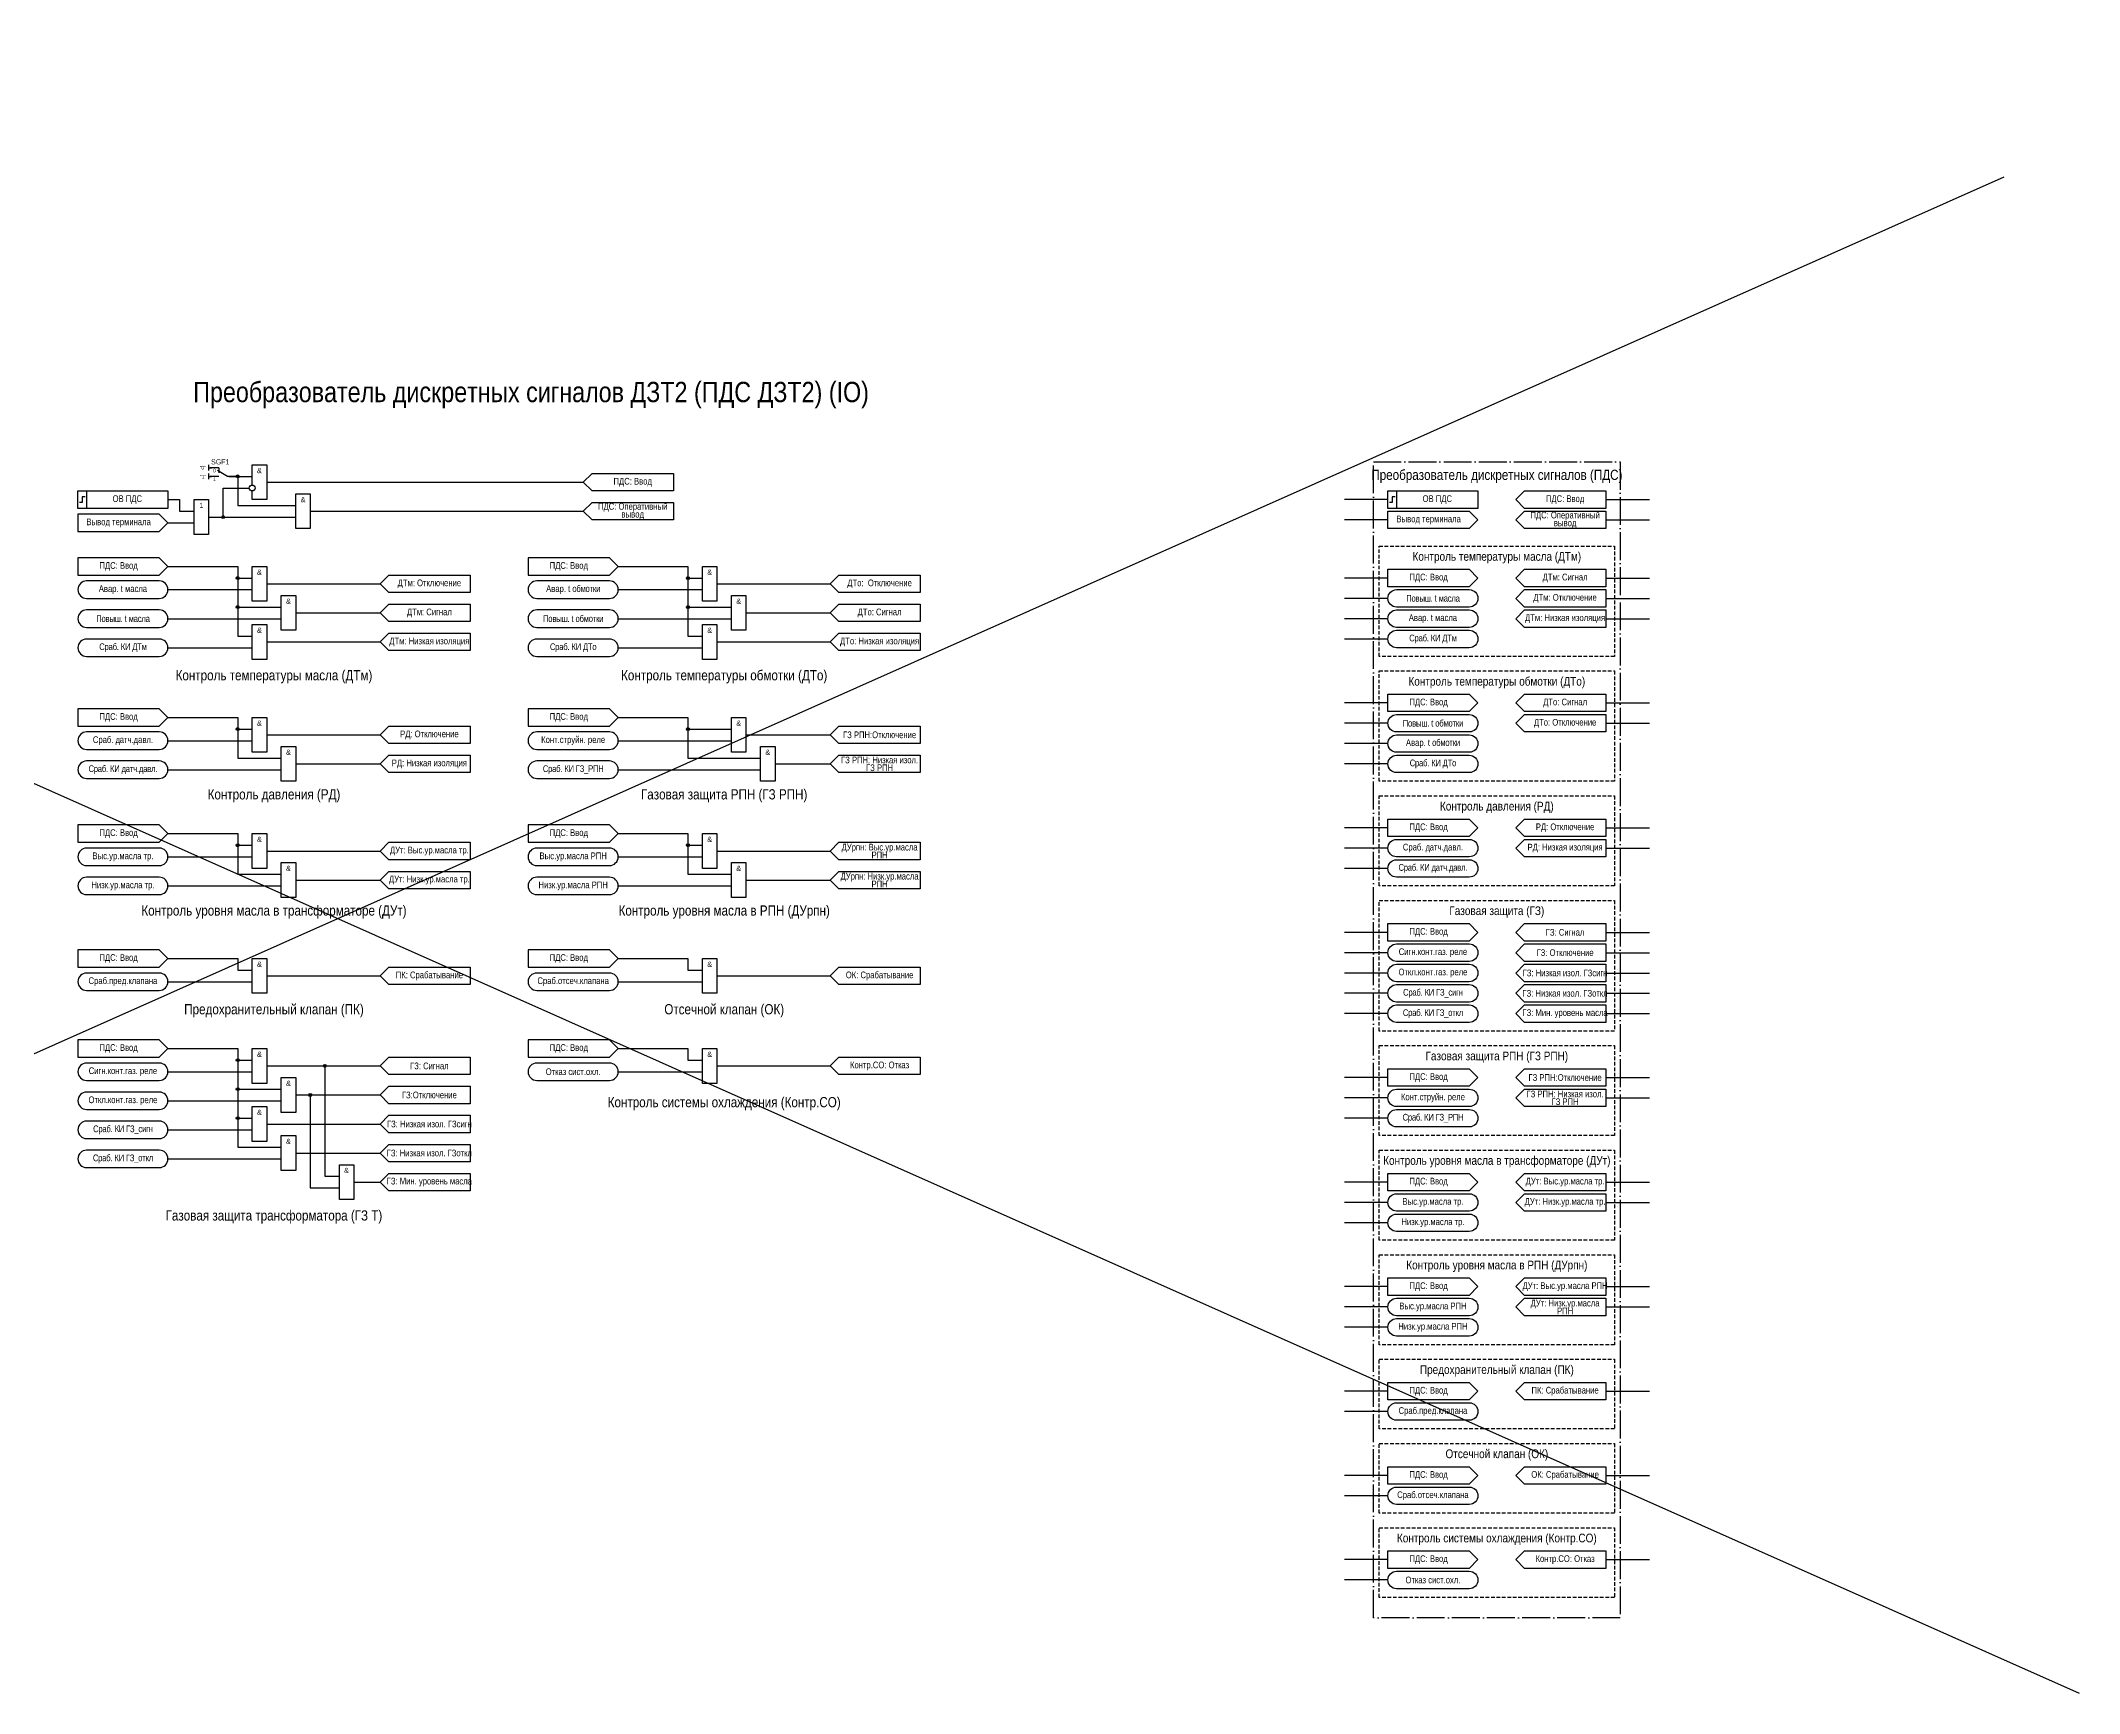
# Model space of a CAD drawing. Header units: millimetres. Extents: x -3652 to 418, y -8 to 1224.
# Drawn here: x -3075 to -2373, y 655 to 1224 of the extents above; entities that cross this region are included whole.
import ezdxf
from ezdxf.enums import TextEntityAlignment as Align

# ---------------------------------------------------------------- set-up
doc = ezdxf.new("R2010")
doc.units = ezdxf.units.MM
doc.linetypes.add('ACAD_ISO04W100', pattern=[30, 24, -3, 0, -3])
doc.linetypes.add('штриховая2', pattern=[0.375, 0.25, -0.125])
doc.layers.add('TEXT', color=7, linetype='Continuous', lineweight=25)
doc.layers.add('Основная', color=7, linetype='Continuous')
doc.styles.add('2.5_Gost_RD', font='ARIALN.TTF', dxfattribs={"height": 2.5})
doc.styles.add('3.5_Gost_RD', font='ARIALN.TTF', dxfattribs={"height": 3.5})
doc.styles.add('Вывод', font='ARIALN.TTF', dxfattribs={"height": 2.5})
doc.styles.add('Компонент', font='ARIALN.TTF', dxfattribs={"height": 3.5})

# ---------------------------------------------------------------- blocks, each defined once
blk = doc.blocks.new('Точка')
at = {"ltscale": 100}
h = blk.add_hatch(color=256, dxfattribs=at)
h.dxf.hatch_style = 1
edge = h.paths.add_edge_path()
edge.add_arc((0, 0), 0.5, 0, 360)
blk.add_circle((0, 0), 0.5, dxfattribs=at)
blk = doc.blocks.new('*U78')
at = {"layer": 'Основная', "color": 0}
blk.add_line((0, 0), (7, 4), dxfattribs=at)
at = {"layer": 'Основная', "ltscale": 0.35}
blk.add_line((6, 6), (6, 2.5), dxfattribs=at)
blk = doc.blocks.new('*U80')
at = {"layer": 'Основная', "color": 0}
for p, q in [((-3, 6), (-9, 6)), ((-3, 0), (-9, 0)), ((9, 0), (3, 0))]:
    blk.add_line(p, q, dxfattribs=at)
at = {"layer": 'Основная', "ltscale": 0.25, "xscale": -1}
blk.add_blockref('*U78', (3, 0), dxfattribs=at)
at = {"layer": 'Основная'}
for tag, height, style, p in [('В1', 2.5, 'Вывод', (-14, 6)), ('В2', 2.5, 'Вывод', (-6, 4)), ('ОУ', 3.5, 'Компонент', (-2, 10)), ('В3', 2.5, 'Вывод', (-6, -2))]:
    blk.add_attdef(tag, text='', height=height, dxfattribs=dict(at, style=style)).set_placement(p, align=Align.MIDDLE_CENTER)

msp = doc.modelspace()

# ---------------------------------------------------------------- linework, layer by layer
at = {"ltscale": 100}
for p, q in [((-3652, 1224), (-2373, 655)), ((-2399, 1177), (-3538, 670)), ((-3017, 1078), (-3017, 1076)), ((-3017, 1077), (-3016, 1077)), ((-3017, 1075), (-3017, 1073)), ((-3017, 1074), (-3016, 1074)), ((-3022, 1062), (-3022, 1062)), ((-2611, 1066), (-2626, 1066)), ((-2536, 1066), (-2521, 1066)), ((-2611, 1059), (-2626, 1059)), ((-2536, 1059), (-2521, 1059)), ((-2611, 1039), (-2626, 1039)), ((-2536, 1039), (-2521, 1039)), ((-2611, 1032), (-2626, 1032)), ((-2536, 1032), (-2521, 1032)), ((-2611, 1025), (-2626, 1025)), ((-2536, 1025), (-2521, 1025)), ((-2611, 1018), (-2626, 1018)), ((-2611, 996), (-2626, 996)), ((-2536, 996), (-2521, 996)), ((-2611, 989), (-2626, 989)), ((-2536, 989), (-2521, 989)), ((-2611, 982), (-2626, 982)), ((-2611, 975), (-2626, 975)), ((-2611, 953), (-2626, 953)), ((-2536, 953), (-2521, 953)), ((-2611, 946), (-2626, 946)), ((-2536, 946), (-2521, 946)), ((-2611, 939), (-2626, 939)), ((-2611, 917), (-2626, 917)), ((-2536, 917), (-2521, 917)), ((-2611, 910), (-2626, 910)), ((-2536, 910), (-2521, 910)), ((-2611, 903), (-2626, 903)), ((-2536, 903), (-2521, 903)), ((-2611, 896), (-2626, 896)), ((-2536, 896), (-2521, 896)), ((-2611, 889), (-2626, 889)), ((-2536, 889), (-2521, 889)), ((-2611, 867), (-2626, 867)), ((-2536, 867), (-2521, 867)), ((-2611, 860), (-2626, 860)), ((-2536, 860), (-2521, 860)), ((-2611, 853), (-2626, 853)), ((-2611, 831), (-2626, 831)), ((-2536, 831), (-2521, 831)), ((-2611, 824), (-2626, 824)), ((-2536, 824), (-2521, 824)), ((-2611, 817), (-2626, 817)), ((-2611, 795), (-2626, 795)), ((-2536, 795), (-2521, 795)), ((-2611, 788), (-2626, 788)), ((-2536, 788), (-2521, 788)), ((-2611, 781), (-2626, 781)), ((-2611, 759), (-2626, 759)), ((-2536, 759), (-2521, 759)), ((-2611, 752), (-2626, 752)), ((-2611, 730), (-2626, 730)), ((-2536, 730), (-2521, 730)), ((-2611, 723), (-2626, 723)), ((-2611, 701), (-2626, 701)), ((-2536, 701), (-2521, 701)), ((-2611, 694), (-2626, 694))]:
    msp.add_line(p, q, dxfattribs=at)
for points in [[(-3010, 1074), (-3002, 1074)], [(-3010, 1074), (-3007, 1074), (-3007, 1064), (-2987, 1064)], [(-3002, 1071), (-3002, 1078), (-2997, 1078), (-2997, 1066), (-3002, 1066), (-3002, 1069)], [(-2888, 1072), (-2885, 1075), (-2857, 1075), (-2857, 1069), (-2885, 1069), (-2888, 1072)], [(-3017, 1060), (-3012, 1060), (-3012, 1070), (-3003, 1070)], [(-2997, 1072), (-2888, 1072)], [(-2567, 1066), (-2564, 1069), (-2536, 1069), (-2536, 1063), (-2564, 1063), (-2567, 1066)], [(-3031, 1066), (-3027, 1066), (-3027, 1062), (-3022, 1062)], [(-3017, 1060), (-2987, 1060)], [(-2982, 1062), (-2888, 1062)], [(-2888, 1062), (-2885, 1065), (-2857, 1065), (-2857, 1059), (-2885, 1059), (-2888, 1062)], [(-2567, 1059), (-2564, 1062), (-2536, 1062), (-2536, 1056), (-2564, 1056), (-2567, 1059)], [(-3031, 1058), (-3022, 1058)], [(-3031, 1043), (-3007, 1043), (-3007, 1039), (-3002, 1039)], [(-3031, 1043), (-3007, 1043), (-3007, 1029), (-2992, 1029)], [(-3031, 1043), (-3007, 1043), (-3007, 1019), (-3002, 1019)], [(-2958, 1037), (-2955, 1040), (-2927, 1040), (-2927, 1034), (-2955, 1034), (-2958, 1037)], [(-2876, 1043), (-2852, 1043), (-2852, 1039), (-2847, 1039)], [(-2876, 1043), (-2852, 1043), (-2852, 1029), (-2837, 1029)], [(-2876, 1043), (-2852, 1043), (-2852, 1019), (-2847, 1019)], [(-2803, 1037), (-2800, 1040), (-2772, 1040), (-2772, 1034), (-2800, 1034), (-2803, 1037)], [(-3031, 1035), (-3002, 1035)], [(-2997, 1037), (-2958, 1037)], [(-2876, 1035), (-2847, 1035)], [(-2842, 1037), (-2803, 1037)], [(-3031, 1025), (-2992, 1025)], [(-2987, 1027), (-2958, 1027)], [(-2958, 1027), (-2955, 1030), (-2927, 1030), (-2927, 1024), (-2955, 1024), (-2958, 1027)], [(-2876, 1025), (-2837, 1025)], [(-2832, 1027), (-2803, 1027)], [(-2803, 1027), (-2800, 1030), (-2772, 1030), (-2772, 1024), (-2800, 1024), (-2803, 1027)], [(-2958, 1017), (-2955, 1020), (-2927, 1020), (-2927, 1014), (-2955, 1014), (-2958, 1017)], [(-2803, 1017), (-2800, 1020), (-2772, 1020), (-2772, 1014), (-2800, 1014), (-2803, 1017)], [(-3031, 1015), (-3002, 1015)], [(-2997, 1017), (-2958, 1017)], [(-2876, 1015), (-2847, 1015)], [(-2842, 1017), (-2803, 1017)], [(-3031, 991), (-3007, 991), (-3007, 987), (-3002, 987)], [(-3031, 991), (-3007, 991), (-3007, 977), (-2992, 977)], [(-2876, 991), (-2852, 991), (-2852, 987), (-2837, 987)], [(-2876, 991), (-2852, 991), (-2852, 977), (-2827, 977)], [(-3031, 983), (-3002, 983)], [(-2997, 985), (-2958, 985)], [(-2958, 985), (-2955, 988), (-2927, 988), (-2927, 982), (-2955, 982), (-2958, 985)], [(-2876, 983), (-2837, 983)], [(-2832, 985), (-2803, 985)], [(-2803, 985), (-2800, 988), (-2772, 988), (-2772, 982), (-2800, 982), (-2803, 985)], [(-2958, 975), (-2955, 978), (-2927, 978), (-2927, 972), (-2955, 972), (-2958, 975)], [(-2803, 975), (-2800, 978), (-2772, 978), (-2772, 972), (-2800, 972), (-2803, 975)], [(-3031, 973), (-2992, 973)], [(-2987, 975), (-2958, 975)], [(-2876, 973), (-2827, 973)], [(-2822, 975), (-2803, 975)], [(-3031, 951), (-3007, 951), (-3007, 947), (-3002, 947)], [(-3031, 951), (-3007, 951), (-3007, 937), (-2992, 937)], [(-2958, 945), (-2955, 948), (-2927, 948), (-2927, 942), (-2955, 942), (-2958, 945)], [(-2876, 951), (-2852, 951), (-2852, 947), (-2847, 947)], [(-2876, 951), (-2852, 951), (-2852, 937), (-2837, 937)], [(-2803, 945), (-2800, 948), (-2772, 948), (-2772, 942), (-2800, 942), (-2803, 945)], [(-3031, 943), (-3002, 943)], [(-2997, 945), (-2958, 945)], [(-2876, 943), (-2847, 943)], [(-2842, 945), (-2803, 945)], [(-2987, 935), (-2958, 935)], [(-2958, 935), (-2955, 938), (-2927, 938), (-2927, 932), (-2955, 932), (-2958, 935)], [(-2832, 935), (-2803, 935)], [(-2803, 935), (-2800, 938), (-2772, 938), (-2772, 932), (-2800, 932), (-2803, 935)], [(-3031, 933), (-2992, 933)], [(-2876, 933), (-2837, 933)], [(-3031, 908), (-3007, 908), (-3007, 904), (-3002, 904)], [(-2876, 908), (-2852, 908), (-2852, 904), (-2847, 904)], [(-3031, 900), (-3002, 900)], [(-2997, 902), (-2958, 902)], [(-2958, 902), (-2955, 905), (-2927, 905), (-2927, 899), (-2955, 899), (-2958, 902)], [(-2876, 900), (-2847, 900)], [(-2842, 902), (-2803, 902)], [(-2803, 902), (-2800, 905), (-2772, 905), (-2772, 899), (-2800, 899), (-2803, 902)], [(-3031, 877), (-3007, 877), (-3007, 873), (-3002, 873)], [(-3031, 877), (-3007, 877), (-3007, 863), (-2992, 863)], [(-3031, 877), (-3007, 877), (-3007, 853), (-3002, 853)], [(-3031, 877), (-3007, 877), (-3007, 843), (-2992, 843)], [(-2997, 871), (-2958, 871)], [(-2997, 871), (-2977, 871), (-2977, 833), (-2972, 833)], [(-2958, 871), (-2955, 874), (-2927, 874), (-2927, 868), (-2955, 868), (-2958, 871)], [(-2876, 877), (-2852, 877), (-2852, 873), (-2847, 873)], [(-2842, 871), (-2803, 871)], [(-2803, 871), (-2800, 874), (-2772, 874), (-2772, 868), (-2800, 868), (-2803, 871)], [(-3031, 869), (-3002, 869)], [(-2958, 861), (-2955, 864), (-2927, 864), (-2927, 858), (-2955, 858), (-2958, 861)], [(-2876, 869), (-2847, 869)], [(-3031, 859), (-2992, 859)], [(-2987, 861), (-2958, 861)], [(-2987, 861), (-2982, 861), (-2982, 829), (-2972, 829)], [(-2997, 851), (-2958, 851)], [(-2958, 851), (-2955, 854), (-2927, 854), (-2927, 848), (-2955, 848), (-2958, 851)], [(-3031, 849), (-3002, 849)], [(-2958, 841), (-2955, 844), (-2927, 844), (-2927, 838), (-2955, 838), (-2958, 841)], [(-3031, 839), (-2992, 839)], [(-2987, 841), (-2958, 841)], [(-2967, 831), (-2958, 831)], [(-2958, 831), (-2955, 834), (-2927, 834), (-2927, 828), (-2955, 828), (-2958, 831)]]:
    msp.add_lwpolyline(points, dxfattribs=at)
at = {"color": 251, "linetype": 'ACAD_ISO04W100', "lineweight": 30, "ltscale": 0.4, "true_color": 0x58595b}
msp.add_lwpolyline([(-2616, 1079), (-2531, 1079), (-2531, 681), (-2616, 681)], close=True, dxfattribs=at)
at = {"ltscale": 100}
for points in [[(-3062, 1069), (-3031, 1069), (-3031, 1063), (-3062, 1063)], [(-3062, 1069), (-3059, 1069), (-3059, 1063), (-3062, 1063)], [(-2987, 1068), (-2982, 1068), (-2982, 1056), (-2987, 1056)], [(-2611, 1069), (-2608, 1069), (-2608, 1063), (-2611, 1063)], [(-2611, 1069), (-2580, 1069), (-2580, 1063), (-2611, 1063)], [(-3062, 1061), (-3062, 1055), (-3034, 1055), (-3031, 1058), (-3034, 1061)], [(-3022, 1066), (-3017, 1066), (-3017, 1054), (-3022, 1054)], [(-2583, 1056), (-2611, 1056), (-2611, 1062), (-2583, 1062), (-2580, 1059)], [(-3062, 1046), (-3062, 1040), (-3034, 1040), (-3031, 1043), (-3034, 1046)], [(-2907, 1046), (-2907, 1040), (-2879, 1040), (-2876, 1043), (-2879, 1046)], [(-3002, 1043), (-2997, 1043), (-2997, 1031), (-3002, 1031)], [(-2847, 1043), (-2842, 1043), (-2842, 1031), (-2847, 1031)], [(-2583, 1036), (-2611, 1036), (-2611, 1042), (-2583, 1042), (-2580, 1039)], [(-2536, 1036), (-2564, 1036), (-2567, 1039), (-2564, 1042), (-2536, 1042)], [(-2992, 1033), (-2987, 1033), (-2987, 1021), (-2992, 1021)], [(-2837, 1033), (-2832, 1033), (-2832, 1021), (-2837, 1021)], [(-2564, 1035), (-2536, 1035), (-2536, 1029), (-2564, 1029), (-2567, 1032)], [(-2564, 1028), (-2536, 1028), (-2536, 1022), (-2564, 1022), (-2567, 1025)], [(-3002, 1023), (-2997, 1023), (-2997, 1011), (-3002, 1011)], [(-2847, 1023), (-2842, 1023), (-2842, 1011), (-2847, 1011)], [(-2583, 993), (-2611, 993), (-2611, 999), (-2583, 999), (-2580, 996)], [(-2536, 993), (-2564, 993), (-2567, 996), (-2564, 999), (-2536, 999)], [(-3062, 994), (-3062, 988), (-3034, 988), (-3031, 991), (-3034, 994)], [(-3002, 991), (-2997, 991), (-2997, 979), (-3002, 979)], [(-2907, 994), (-2907, 988), (-2879, 988), (-2876, 991), (-2879, 994)], [(-2837, 991), (-2832, 991), (-2832, 979), (-2837, 979)], [(-2564, 992), (-2536, 992), (-2536, 986), (-2564, 986), (-2567, 989)], [(-2992, 981), (-2987, 981), (-2987, 969), (-2992, 969)], [(-2827, 981), (-2822, 981), (-2822, 969), (-2827, 969)], [(-2583, 950), (-2611, 950), (-2611, 956), (-2583, 956), (-2580, 953)], [(-2536, 950), (-2564, 950), (-2567, 953), (-2564, 956), (-2536, 956)], [(-3062, 954), (-3062, 948), (-3034, 948), (-3031, 951), (-3034, 954)], [(-3002, 951), (-2997, 951), (-2997, 939), (-3002, 939)], [(-2907, 954), (-2907, 948), (-2879, 948), (-2876, 951), (-2879, 954)], [(-2847, 951), (-2842, 951), (-2842, 939), (-2847, 939)], [(-2564, 949), (-2536, 949), (-2536, 943), (-2564, 943), (-2567, 946)], [(-2992, 941), (-2987, 941), (-2987, 929), (-2992, 929)], [(-2837, 941), (-2832, 941), (-2832, 929), (-2837, 929)], [(-2583, 914), (-2611, 914), (-2611, 920), (-2583, 920), (-2580, 917)], [(-2536, 914), (-2564, 914), (-2567, 917), (-2564, 920), (-2536, 920)], [(-2564, 913), (-2536, 913), (-2536, 907), (-2564, 907), (-2567, 910)], [(-3062, 911), (-3062, 905), (-3034, 905), (-3031, 908), (-3034, 911)], [(-3002, 908), (-2997, 908), (-2997, 896), (-3002, 896)], [(-2907, 911), (-2907, 905), (-2879, 905), (-2876, 908), (-2879, 911)], [(-2847, 908), (-2842, 908), (-2842, 896), (-2847, 896)], [(-2564, 906), (-2536, 906), (-2536, 900), (-2564, 900), (-2567, 903)], [(-2564, 899), (-2536, 899), (-2536, 893), (-2564, 893), (-2567, 896)], [(-2564, 892), (-2536, 892), (-2536, 886), (-2564, 886), (-2567, 889)], [(-3062, 880), (-3062, 874), (-3034, 874), (-3031, 877), (-3034, 880)], [(-2907, 880), (-2907, 874), (-2879, 874), (-2876, 877), (-2879, 880)], [(-3002, 877), (-2997, 877), (-2997, 865), (-3002, 865)], [(-2847, 877), (-2842, 877), (-2842, 865), (-2847, 865)], [(-2992, 867), (-2987, 867), (-2987, 855), (-2992, 855)], [(-2583, 864), (-2611, 864), (-2611, 870), (-2583, 870), (-2580, 867)], [(-2536, 864), (-2564, 864), (-2567, 867), (-2564, 870), (-2536, 870)], [(-3002, 857), (-2997, 857), (-2997, 845), (-3002, 845)], [(-2564, 863), (-2536, 863), (-2536, 857), (-2564, 857), (-2567, 860)], [(-2992, 847), (-2987, 847), (-2987, 835), (-2992, 835)], [(-2972, 837), (-2967, 837), (-2967, 825), (-2972, 825)], [(-2583, 828), (-2611, 828), (-2611, 834), (-2583, 834), (-2580, 831)], [(-2536, 828), (-2564, 828), (-2567, 831), (-2564, 834), (-2536, 834)], [(-2564, 827), (-2536, 827), (-2536, 821), (-2564, 821), (-2567, 824)], [(-2583, 792), (-2611, 792), (-2611, 798), (-2583, 798), (-2580, 795)], [(-2536, 792), (-2564, 792), (-2567, 795), (-2564, 798), (-2536, 798)], [(-2564, 791), (-2536, 791), (-2536, 785), (-2564, 785), (-2567, 788)], [(-2583, 756), (-2611, 756), (-2611, 762), (-2583, 762), (-2580, 759)], [(-2536, 756), (-2564, 756), (-2567, 759), (-2564, 762), (-2536, 762)], [(-2583, 727), (-2611, 727), (-2611, 733), (-2583, 733), (-2580, 730)], [(-2536, 727), (-2564, 727), (-2567, 730), (-2564, 733), (-2536, 733)], [(-2583, 698), (-2611, 698), (-2611, 704), (-2583, 704), (-2580, 701)], [(-2536, 698), (-2564, 698), (-2567, 701), (-2564, 704), (-2536, 704)]]:
    msp.add_lwpolyline(points, close=True, dxfattribs=at)
at = {"lineweight": 30, "ltscale": 100}
for points in [[(-3059.5, 1067), (-3060.5, 1067), (-3060.5, 1065), (-3061.5, 1065)], [(-2608.5, 1067), (-2609.5, 1067), (-2609.5, 1065), (-2610.5, 1065)]]:
    msp.add_lwpolyline(points, dxfattribs=at)
at = {"linetype": 'штриховая2', "ltscale": 5}
for points in [[(-2614, 1050), (-2533, 1050), (-2533, 1012), (-2614, 1012)], [(-2614, 1007), (-2533, 1007), (-2533, 969), (-2614, 969)], [(-2614, 964), (-2533, 964), (-2533, 933), (-2614, 933)], [(-2614, 928), (-2533, 928), (-2533, 883), (-2614, 883)], [(-2614, 878), (-2533, 878), (-2533, 847), (-2614, 847)], [(-2614, 842), (-2533, 842), (-2533, 811), (-2614, 811)], [(-2614, 806), (-2533, 806), (-2533, 775), (-2614, 775)], [(-2614, 770), (-2533, 770), (-2533, 746), (-2614, 746)], [(-2614, 741), (-2533, 741), (-2533, 717), (-2614, 717)], [(-2614, 712), (-2533, 712), (-2533, 688), (-2614, 688)]]:
    msp.add_lwpolyline(points, close=True, dxfattribs=at)
at = {"ltscale": 100}
for points in [[(-3059, 1032), (-3034, 1032, 1), (-3034, 1038), (-3059, 1038, 1)], [(-2904, 1032), (-2879, 1032, 1), (-2879, 1038), (-2904, 1038, 1)], [(-2608, 1029, -1), (-2608, 1035), (-2583, 1035, -1), (-2583, 1029)], [(-3059, 1022), (-3034, 1022, 1), (-3034, 1028), (-3059, 1028, 1)], [(-2904, 1022), (-2879, 1022, 1), (-2879, 1028), (-2904, 1028, 1)], [(-2608, 1022, -1), (-2608, 1028), (-2583, 1028, -1), (-2583, 1022)], [(-3059, 1012), (-3034, 1012, 1), (-3034, 1018), (-3059, 1018, 1)], [(-2904, 1012), (-2879, 1012, 1), (-2879, 1018), (-2904, 1018, 1)], [(-2608, 1015, -1), (-2608, 1021), (-2583, 1021, -1), (-2583, 1015)], [(-2608, 986, -1), (-2608, 992), (-2583, 992, -1), (-2583, 986)], [(-3059, 980), (-3034, 980, 1), (-3034, 986), (-3059, 986, 1)], [(-2904, 980), (-2879, 980, 1), (-2879, 986), (-2904, 986, 1)], [(-2608, 979, -1), (-2608, 985), (-2583, 985, -1), (-2583, 979)], [(-3059, 970), (-3034, 970, 1), (-3034, 976), (-3059, 976, 1)], [(-2904, 970), (-2879, 970, 1), (-2879, 976), (-2904, 976, 1)], [(-2608, 972, -1), (-2608, 978), (-2583, 978, -1), (-2583, 972)], [(-2608, 943, -1), (-2608, 949), (-2583, 949, -1), (-2583, 943)], [(-3059, 940), (-3034, 940, 1), (-3034, 946), (-3059, 946, 1)], [(-2904, 940), (-2879, 940, 1), (-2879, 946), (-2904, 946, 1)], [(-2608, 936, -1), (-2608, 942), (-2583, 942, -1), (-2583, 936)], [(-3059, 930), (-3034, 930, 1), (-3034, 936), (-3059, 936, 1)], [(-2904, 930), (-2879, 930, 1), (-2879, 936), (-2904, 936, 1)], [(-2608, 907, -1), (-2608, 913), (-2583, 913, -1), (-2583, 907)], [(-2608, 900, -1), (-2608, 906), (-2583, 906, -1), (-2583, 900)], [(-3059, 897), (-3034, 897, 1), (-3034, 903), (-3059, 903, 1)], [(-2904, 897), (-2879, 897, 1), (-2879, 903), (-2904, 903, 1)], [(-2608, 893, -1), (-2608, 899), (-2583, 899, -1), (-2583, 893)], [(-2608, 886, -1), (-2608, 892), (-2583, 892, -1), (-2583, 886)], [(-3059, 866), (-3034, 866, 1), (-3034, 872), (-3059, 872, 1)], [(-2904, 866), (-2879, 866, 1), (-2879, 872), (-2904, 872, 1)], [(-3059, 856), (-3034, 856, 1), (-3034, 862), (-3059, 862, 1)], [(-2608, 857, -1), (-2608, 863), (-2583, 863, -1), (-2583, 857)], [(-3059, 846), (-3034, 846, 1), (-3034, 852), (-3059, 852, 1)], [(-2608, 850, -1), (-2608, 856), (-2583, 856, -1), (-2583, 850)], [(-3059, 836), (-3034, 836, 1), (-3034, 842), (-3059, 842, 1)], [(-2608, 821, -1), (-2608, 827), (-2583, 827, -1), (-2583, 821)], [(-2608, 814, -1), (-2608, 820), (-2583, 820, -1), (-2583, 814)], [(-2608, 785, -1), (-2608, 791), (-2583, 791, -1), (-2583, 785)], [(-2608, 778, -1), (-2608, 784), (-2583, 784, -1), (-2583, 778)], [(-2608, 749, -1), (-2608, 755), (-2583, 755, -1), (-2583, 749)], [(-2608, 720, -1), (-2608, 726), (-2583, 726, -1), (-2583, 720)], [(-2608, 691, -1), (-2608, 697), (-2583, 697, -1), (-2583, 691)]]:
    msp.add_lwpolyline(points, format="xyb", close=True, dxfattribs=at)
msp.add_circle((-3002, 1070), 1)

# ---------------------------------------------------------------- block references
for p in [(-3007, 1074), (-3012, 1060), (-3007, 1039), (-2852, 1039), (-3007, 1029), (-2852, 1029), (-3007, 987), (-2852, 987), (-3007, 947), (-2852, 947), (-3007, 873), (-2977, 871), (-3007, 863), (-2982, 861), (-3007, 853)]:
    msp.add_blockref('Точка', p, dxfattribs=at)
at = {"layer": 'Основная', "ltscale": 0.25, "xscale": 0.5, "yscale": 0.5, "zscale": 0.5}
msp.add_blockref('*U80', (-3012, 1074), dxfattribs=at).add_auto_attribs({'ОУ': 'SGF1', 'В1': '"0"', 'В2': '0', 'В3': '1'})

# ---------------------------------------------------------------- texts
at = {"ltscale": 100}
for s, insert, char_height, width, attachment_point, style in [('\\pxsm0.7;{\\C3;Преобразователь дискретных сигналов ДЗТ2 (ПДС ДЗТ2) (IO)}', (-2906, 1102), 7, 340, 5, '3.5_Gost_RD'), ('"1"', (-3020, 1074.5), 1.25, 2, 1, '3.5_Gost_RD'), ('&', (-2999.5, 1076), 1.8, 5, 5, '2.5_Gost_RD'), ('&', (-2984.5, 1066), 1.8, 5, 5, '2.5_Gost_RD'), ('\\pxsm0.7;ПДС: Ввод', (-2871, 1072), 2.3, 28, 5, '2.5_Gost_RD'), ('\\pxsm0.7;ПДС: Ввод', (-2550, 1066), 2.3, 28, 5, '2.5_Gost_RD'), ('1', (-3019.5, 1064), 1.8, 5, 5, '2.5_Gost_RD'), ('\\pxsm0.7;ПДС: Оперативный вывод', (-2871, 1062), 2.3, 28, 5, '2.5_Gost_RD'), ('\\pxsm0.7;ПДС: Оперативный вывод', (-2550, 1059), 2.3, 28, 5, '2.5_Gost_RD'), ('&', (-2999.5, 1041), 1.8, 5, 5, '2.5_Gost_RD'), ('&', (-2844.5, 1041), 1.8, 5, 5, '2.5_Gost_RD'), ('\\pxsm0.7;ДТм: {\\A1;Сигнал}', (-2550, 1039), 2.3, 28, 5, '2.5_Gost_RD'), ('\\A1;\\pxsm0.7;Авар. t масла', (-3046.5, 1035), 2.3, 31, 5, '2.5_Gost_RD'), ('&', (-2989.5, 1031), 1.8, 5, 5, '2.5_Gost_RD'), ('\\pxsm0.7;ДТм: Отключение', (-2941, 1037), 2.3, 28, 5, '2.5_Gost_RD'), ('\\A1;\\pxsm0.7;Авар. t {\\T0.95;обмотки}', (-2891.5, 1035), 2.3, 31, 5, '2.5_Gost_RD'), ('&', (-2834.5, 1031), 1.8, 5, 5, '2.5_Gost_RD'), ('\\pxsm0.7;ДТо:  Отключение', (-2786, 1037), 2.3, 28, 5, '2.5_Gost_RD'), ('\\pxsm0.7;ДТм: {\\A1;Отключение}', (-2550, 1032), 2.3, 28, 5, '2.5_Gost_RD'), ('\\A1;\\pxsm0.7;{\\T0.95;Повыш. t масла }', (-3046.5, 1025), 2.3, 31, 5, '2.5_Gost_RD'), ('\\pxsm0.7;ДТм: Сигнал', (-2941, 1027), 2.3, 28, 5, '2.5_Gost_RD'), ('\\A1;\\pxsm0.7;{\\T0.95;Повыш. t обмотки}', (-2891.5, 1025), 2.3, 29.7748, 5, '2.5_Gost_RD'), ('\\pxsm0.7;ДТо: Сигнал', (-2786, 1027), 2.3, 28, 5, '2.5_Gost_RD'), ('\\pxsm0.7;ДТм: Низкая изоляция', (-2550, 1025), 2.3, 28, 5, '2.5_Gost_RD'), ('&', (-2999.5, 1021), 1.8, 5, 5, '2.5_Gost_RD'), ('\\pxsm0.7;ДТм: Низкая изоляция', (-2941, 1017), 2.3, 28, 5, '2.5_Gost_RD'), ('&', (-2844.5, 1021), 1.8, 5, 5, '2.5_Gost_RD'), ('\\pxsm0.7;ДТо: Низкая изоляция ', (-2786, 1017), 2.3, 28, 5, '2.5_Gost_RD'), ('\\A1;\\pxsm0.7;{\\T0.95;Сраб. КИ ДТм}', (-3046.5, 1015), 2.3, 31, 5, '2.5_Gost_RD'), ('\\A1;\\pxsm0.7;{\\T0.95;Сраб. КИ ДТо}', (-2891.5, 1015), 2.3, 31, 5, '2.5_Gost_RD'), ('Контроль температуры масла (ДТм)', (-2994.5, 1005), 3.5, 145, 5, '3.5_Gost_RD'), ('\\pxsm0.7;Контроль температуры обмотки (ДТо)', (-2839.5, 1005), 3.5, 145, 5, '3.5_Gost_RD'), ('\\pxsm0.7;ДТо: {\\A1;Сигнал}', (-2550, 996), 2.3, 28, 5, '2.5_Gost_RD'), ('&', (-2999.5, 989), 1.8, 5, 5, '2.5_Gost_RD'), ('&', (-2834.5, 989), 1.8, 5, 5, '2.5_Gost_RD'), ('\\pxsm0.7;ДТо: {\\A1;Отключение}', (-2550, 989), 2.3, 28, 5, '2.5_Gost_RD'), ('\\A1;\\pxsm0.7;Сраб. {\\T0.95;д}атч.давл.', (-3046.5, 983), 2.3, 31, 5, '2.5_Gost_RD'), ('\\A1;\\pxsm0.7;РД: Отключение', (-2941, 985), 2.3, 28, 5, '2.5_Gost_RD'), ('\\A1;\\pxsm0.7;Конт.струйн. реле', (-2891.5, 983), 2.3, 31, 5, '2.5_Gost_RD'), ('\\pxsm0.7;ГЗ РПН:Отключение', (-2786, 985), 2.3, 28, 5, '2.5_Gost_RD'), ('&', (-2989.5, 979), 1.8, 5, 5, '2.5_Gost_RD'), ('\\pxsm0.7;РД: Низкая изоляция', (-2941, 975), 2.3, 28, 5, '2.5_Gost_RD'), ('&', (-2824.5, 979), 1.8, 5, 5, '2.5_Gost_RD'), ('\\pxsm0.7;ГЗ РПН: Низкая изол. ГЗ РПН', (-2786, 975), 2.3, 28, 5, '2.5_Gost_RD'), ('\\A1;\\pxsm0.7;{\\T0.95;Сраб. КИ датч.давл.}', (-3046.5, 973), 2.3, 31, 5, '2.5_Gost_RD'), ('\\A1;\\pxsm0.7;{\\T0.95;Сраб. КИ ГЗ_РПН}', (-2891.5, 973), 2.3, 31, 5, '2.5_Gost_RD'), ('\\pxt75;Контроль давления (РД)', (-2994.5, 964), 3.5, 145, 5, '3.5_Gost_RD'), ('\\pxsm0.7;Газовая защита РПН (ГЗ РПН) ', (-2839.5, 964), 3.5, 145, 5, '3.5_Gost_RD'), ('\\A1;\\pxsm0.7;РД: Отключение', (-2550, 953), 2.3, 28, 5, '2.5_Gost_RD'), ('&', (-2999.5, 949), 1.8, 5, 5, '2.5_Gost_RD'), ('&', (-2844.5, 949), 1.8, 5, 5, '2.5_Gost_RD'), ('\\pxsm0.7;ДУрпн: Выс.ур.масла РПН', (-2786, 945), 2.3, 28, 5, '2.5_Gost_RD'), ('\\pxsm0.7;РД: Низкая изоляция', (-2550, 946), 2.3, 28, 5, '2.5_Gost_RD'), ('\\A1;\\pxsm0.7;Выс.ур.масла тр.', (-3046.5, 943), 2.3, 31, 5, '2.5_Gost_RD'), ('\\pxsm0.7;ДУт: Выс.ур.масла тр.', (-2941, 945), 2.3, 28, 5, '2.5_Gost_RD'), ('\\A1;\\pxsm0.7;Выс.ур.масла РПН', (-2891.5, 943), 2.3, 31, 5, '2.5_Gost_RD'), ('\\A1;\\pxsm0.7;Низк.ур.масла тр.', (-3046.5, 933), 2.3, 29.7748, 5, '2.5_Gost_RD'), ('&', (-2989.5, 939), 1.8, 5, 5, '2.5_Gost_RD'), ('\\pxsm0.7;ДУт: Низк.ур.масла тр.', (-2941, 935), 2.3, 28, 5, '2.5_Gost_RD'), ('\\A1;\\pxsm0.7;Низк.ур.масла РПН', (-2891.5, 933), 2.3, 29.7748, 5, '2.5_Gost_RD'), ('&', (-2834.5, 939), 1.8, 5, 5, '2.5_Gost_RD'), ('\\pxsm0.7;ДУрпн: Низк.ур.масла РПН', (-2786, 935), 2.3, 28, 5, '2.5_Gost_RD'), ('\\pxsm0.7;Контроль уровня масла в трансформаторе (ДУт)', (-2994.5, 924), 3.5, 145, 5, '3.5_Gost_RD'), ('\\pxsm0.7;Контроль уровня масла в РПН (ДУрпн)', (-2839.5, 924), 3.5, 145, 5, '3.5_Gost_RD'), ('\\pxsm0.7;ГЗ: {\\A1;Сигнал}', (-2550, 917), 2.3, 28, 5, '2.5_Gost_RD'), ('&', (-2999.5, 906), 1.8, 5, 5, '2.5_Gost_RD'), ('&', (-2844.5, 906), 1.8, 5, 5, '2.5_Gost_RD'), ('\\pxsm0.7;ГЗ: {\\A1;Отключение}', (-2550, 910), 2.3, 28, 5, '2.5_Gost_RD'), ('\\A1;\\pxsm0.7;Сраб.пред.клапана', (-3046.5, 900), 2.3, 31, 5, '2.5_Gost_RD'), ('\\pxsm0.7;ПК: Срабатывание', (-2941, 902), 2.3, 28, 5, '2.5_Gost_RD'), ('\\A1;\\pxsm0.7;Сраб.отсеч.клапана', (-2891.5, 900), 2.3, 31, 5, '2.5_Gost_RD'), ('\\pxsm0.7;ОК: Срабатывание', (-2786, 902), 2.3, 28, 5, '2.5_Gost_RD'), ('\\pxsm0.7;ГЗ: Низкая изол. ГЗсигн', (-2550, 903), 2.3, 28, 5, '2.5_Gost_RD'), ('\\pxsm0.7;Предохранительный клапан (ПК)', (-2994.5, 890), 3.5, 145, 5, '3.5_Gost_RD'), ('\\pxsm0.7;Отсечной клапан (ОК)', (-2839.5, 890), 3.5, 145, 5, '3.5_Gost_RD'), ('\\pxsm0.7;ГЗ: Низкая изол. ГЗоткл', (-2550, 896), 2.3, 28, 5, '2.5_Gost_RD'), ('\\pxsm0.7;ГЗ: Мин. уровень масла ', (-2550, 889), 2.3, 28, 5, '2.5_Gost_RD'), ('\\A1;\\pxsm0.7;Сигн.конт.газ. реле', (-3046.5, 869), 2.3, 31, 5, '2.5_Gost_RD'), ('&', (-2999.5, 875), 1.8, 5, 5, '2.5_Gost_RD'), ('\\pxsm0.7;ГЗ: Сигнал', (-2941, 871), 2.3, 28, 5, '2.5_Gost_RD'), ('&', (-2844.5, 875), 1.8, 5, 5, '2.5_Gost_RD'), ('\\pxsm0.7;Контр.СО: Отказ', (-2786, 871), 2.3, 28, 5, '2.5_Gost_RD'), ('&', (-2989.5, 865), 1.8, 5, 5, '2.5_Gost_RD'), ('\\A1;\\pxsm0.7;Отказ сист.охл.', (-2891.5, 869), 2.3, 31, 5, '2.5_Gost_RD'), ('\\pxsm0.7;ГЗ РПН:Отключение', (-2550, 867), 2.3, 28, 5, '2.5_Gost_RD'), ('\\A1;\\pxsm0.7;Откл.конт.газ. реле', (-3046.5, 859), 2.3, 31, 5, '2.5_Gost_RD'), ('\\pxsm0.7;ГЗ:Отключение', (-2941, 861), 2.3, 28, 5, '2.5_Gost_RD'), ('\\pxsm0.7;Контроль системы охлаждения (Контр.СО)', (-2839.5, 858), 3.5, 145, 5, '3.5_Gost_RD'), ('\\A1;\\pxsm0.7;Конт.струйн. реле', (-2595.5, 860), 2.3, 31, 5, '2.5_Gost_RD'), ('\\pxsm0.7;ГЗ РПН: Низкая изол. ГЗ РПН', (-2550, 860), 2.3, 28, 5, '2.5_Gost_RD'), ('\\A1;\\pxsm0.7;{\\T0.95;Сраб. КИ ГЗ_сигн}', (-3046.5, 849), 2.3, 31, 5, '2.5_Gost_RD'), ('&', (-2999.5, 855), 1.8, 5, 5, '2.5_Gost_RD'), ('\\pxsm0.7;ГЗ: Низкая изол. ГЗсигн', (-2941, 851), 2.3, 28, 5, '2.5_Gost_RD'), ('\\A1;\\pxsm0.7;{\\T0.95;Сраб. КИ ГЗ_РПН}', (-2595.5, 853), 2.3, 31, 5, '2.5_Gost_RD'), ('&', (-2989.5, 845), 1.8, 5, 5, '2.5_Gost_RD'), ('\\pxsm0.7;ГЗ: Низкая изол. ГЗоткл', (-2941, 841), 2.3, 28, 5, '2.5_Gost_RD'), ('\\A1;\\pxsm0.7;{\\T0.95;Сраб. КИ ГЗ_откл}', (-3046.5, 839), 2.3, 31, 5, '2.5_Gost_RD'), ('&', (-2969.5, 835), 1.8, 5, 5, '2.5_Gost_RD'), ('\\pxsm0.7;ГЗ: Мин. уровень масла ', (-2941, 831), 2.3, 28, 5, '2.5_Gost_RD'), ('\\pxsm0.7;ДУт: Выс.ур.масла тр.', (-2550, 831), 2.3, 28, 5, '2.5_Gost_RD'), ('\\pxsm0.7;Газовая защита трансформатора (ГЗ T)', (-2994.5, 819), 3.5, 145, 5, '3.5_Gost_RD'), ('\\A1;\\pxsm0.7;Выс.ур.масла тр.', (-2595.5, 824), 2.3, 31, 5, '2.5_Gost_RD'), ('\\pxsm0.7;ДУт: Низк.ур.масла тр.', (-2550, 824), 2.3, 28, 5, '2.5_Gost_RD'), ('\\A1;\\pxsm0.7;Низк.ур.масла тр.', (-2595.5, 817), 2.3, 29.7748, 5, '2.5_Gost_RD'), ('\\pxsm0.7;ДУт: Выс.ур.масла РПН', (-2550, 795), 2.3, 28, 5, '2.5_Gost_RD'), ('\\A1;\\pxsm0.7;Выс.ур.масла РПН', (-2595.5, 788), 2.3, 31, 5, '2.5_Gost_RD'), ('\\pxsm0.7;ДУт: Низк.ур.масла РПН', (-2550, 788), 2.3, 28, 5, '2.5_Gost_RD'), ('\\A1;\\pxsm0.7;Низк.ур.масла РПН', (-2595.5, 781), 2.3, 29.7748, 5, '2.5_Gost_RD'), ('\\pxsm0.7;ПК: Срабатывание', (-2550, 759), 2.3, 28, 5, '2.5_Gost_RD'), ('\\A1;\\pxsm0.7;Сраб.пред.клапана', (-2595.5, 752), 2.3, 31, 5, '2.5_Gost_RD'), ('\\pxsm0.7;ОК: Срабатывание', (-2550, 730), 2.3, 28, 5, '2.5_Gost_RD'), ('\\A1;\\pxsm0.7;Сраб.отсеч.клапана', (-2595.5, 723), 2.3, 31, 5, '2.5_Gost_RD'), ('\\pxsm0.7;Контр.СО: Отказ', (-2550, 701), 2.3, 28, 5, '2.5_Gost_RD'), ('\\A1;\\pxsm0.7;Отказ сист.охл.', (-2595.5, 694), 2.3, 31, 5, '2.5_Gost_RD')]:
    msp.add_mtext(s, dxfattribs=dict(at, insert=insert, char_height=char_height, width=width, attachment_point=attachment_point, style=style))
at = {"color": 30, "ltscale": 100, "true_color": 0xf7941d, "attachment_point": 5, "style": '3.5_Gost_RD'}
for s, insert, char_height, width in [('\\pxsm0.7;Преобразователь дискретных сигналов (ПДС)', (-2573.5, 1074), 3.5, 85), ('Контроль температуры масла (ДТм)', (-2573.5, 1046), 3, 81), ('Контроль температуры обмотки (ДТо)', (-2573.5, 1003), 3, 81), ('Контроль давления (РД)', (-2573.5, 960), 3, 81), ('Газовая защита (ГЗ)', (-2573.5, 924), 3, 81), ('Газовая защита РПН (ГЗ РПН)', (-2573.5, 874), 3, 81), ('{\\C30;Контроль уровня масла в трансформаторе (ДУт)}', (-2573.5, 838), 3, 81), ('{\\C30;Контроль уровня масла в РПН (ДУрпн)}', (-2573.5, 802), 3, 81), ('{\\C30;Предохранительный клапан (ПК)}', (-2573.5, 766), 3, 81), ('{\\C30;Отсечной клапан (ОК)}', (-2573.5, 737), 3, 81), ('{\\C30;Контроль системы охлаждения (Контр.СО)}', (-2573.5, 708), 3, 81)]:
    msp.add_mtext(s, dxfattribs=dict(at, insert=insert, char_height=char_height, width=width))
at = {"color": 0, "ltscale": 100, "char_height": 2.3, "width": 28, "attachment_point": 5, "style": '2.5_Gost_RD'}
for s, insert in [('\\pxsm0.7;{\\C256;ОВ ПДС}', (-3045, 1066)), ('\\pxsm0.7;{\\C256;ОВ ПДС}', (-2594, 1066)), ('\\pxsm0.7;{\\C256;Вывод терминала}', (-2597, 1059)), ('\\pxsm0.7;{\\C256;Вывод терминала}', (-3048, 1058)), ('\\pxsm0.7;{\\C256;ПДС: Ввод}', (-2597, 1039)), ('\\pxsm0.7;{\\C256;ПДС: Ввод}', (-2597, 996)), ('\\pxsm0.7;{\\C256;ПДС: Ввод}', (-2597, 953)), ('\\pxsm0.7;{\\C256;ПДС: Ввод}', (-2597, 917)), ('\\pxsm0.7;{\\C256;ПДС: Ввод}', (-2597, 867)), ('\\pxsm0.7;{\\C256;ПДС: Ввод}', (-2597, 831)), ('\\pxsm0.7;{\\C256;ПДС: Ввод}', (-2597, 795)), ('\\pxsm0.7;{\\C256;ПДС: Ввод}', (-2597, 759)), ('\\pxsm0.7;{\\C256;ПДС: Ввод}', (-2597, 730)), ('\\pxsm0.7;{\\C256;ПДС: Ввод}', (-2597, 701))]:
    msp.add_mtext(s, dxfattribs=dict(at, insert=insert))
at = {"layer": 'TEXT', "ltscale": 100, "char_height": 2.3, "attachment_point": 5, "style": '2.5_Gost_RD'}
for s, insert, width in [('\\pxsm0.7;ПДС: Ввод', (-3048, 1043), 28), ('\\pxsm0.7;ПДС: Ввод', (-2893, 1043), 28), ('\\A1;\\pxsm0.7;{\\T0.95;Повыш. t масла }', (-2595.5, 1032), 31), ('\\A1;\\pxsm0.7;Авар. t масла', (-2595.5, 1025), 31), ('\\A1;\\pxsm0.7;{\\T0.95;Сраб. КИ ДТм}', (-2595.5, 1018), 31), ('\\pxsm0.7;ПДС: Ввод', (-3048, 991), 28), ('\\pxsm0.7;ПДС: Ввод', (-2893, 991), 28), ('\\A1;\\pxsm0.7;{\\T0.95;Повыш. t обмотки}', (-2595.5, 989), 31), ('\\A1;\\pxsm0.7;Авар. t {\\T0.95;обмотки}', (-2595.5, 982), 31), ('\\A1;\\pxsm0.7;{\\T0.95;Сраб. КИ ДТо}', (-2595.5, 975), 31), ('\\pxsm0.7;ПДС: Ввод', (-3048, 951), 28), ('\\pxsm0.7;ПДС: Ввод', (-2893, 951), 28), ('\\A1;\\pxsm0.7;Сраб. {\\T0.95;д}атч.давл.', (-2595.5, 946), 31), ('\\A1;\\pxsm0.7;{\\T0.95;Сраб. КИ датч.давл.}', (-2595.5, 939), 31), ('\\pxsm0.7;ПДС: Ввод', (-3048, 908), 28), ('\\pxsm0.7;ПДС: Ввод', (-2893, 908), 28), ('\\A1;\\pxsm0.7;Сигн.конт.газ. реле', (-2595.5, 910), 31), ('\\A1;\\pxsm0.7;Откл.конт.газ. реле', (-2595.5, 903), 31), ('\\A1;\\pxsm0.7;{\\T0.95;Сраб. КИ ГЗ_сигн}', (-2595.5, 896), 31), ('\\A1;\\pxsm0.7;{\\T0.95;Сраб. КИ ГЗ_откл}', (-2595.5, 889), 31), ('\\pxsm0.7;ПДС: Ввод', (-3048, 877), 28), ('\\pxsm0.7;ПДС: Ввод', (-2893, 877), 28)]:
    msp.add_mtext(s, dxfattribs=dict(at, insert=insert, width=width))

doc.saveas('drawing.dxf')
